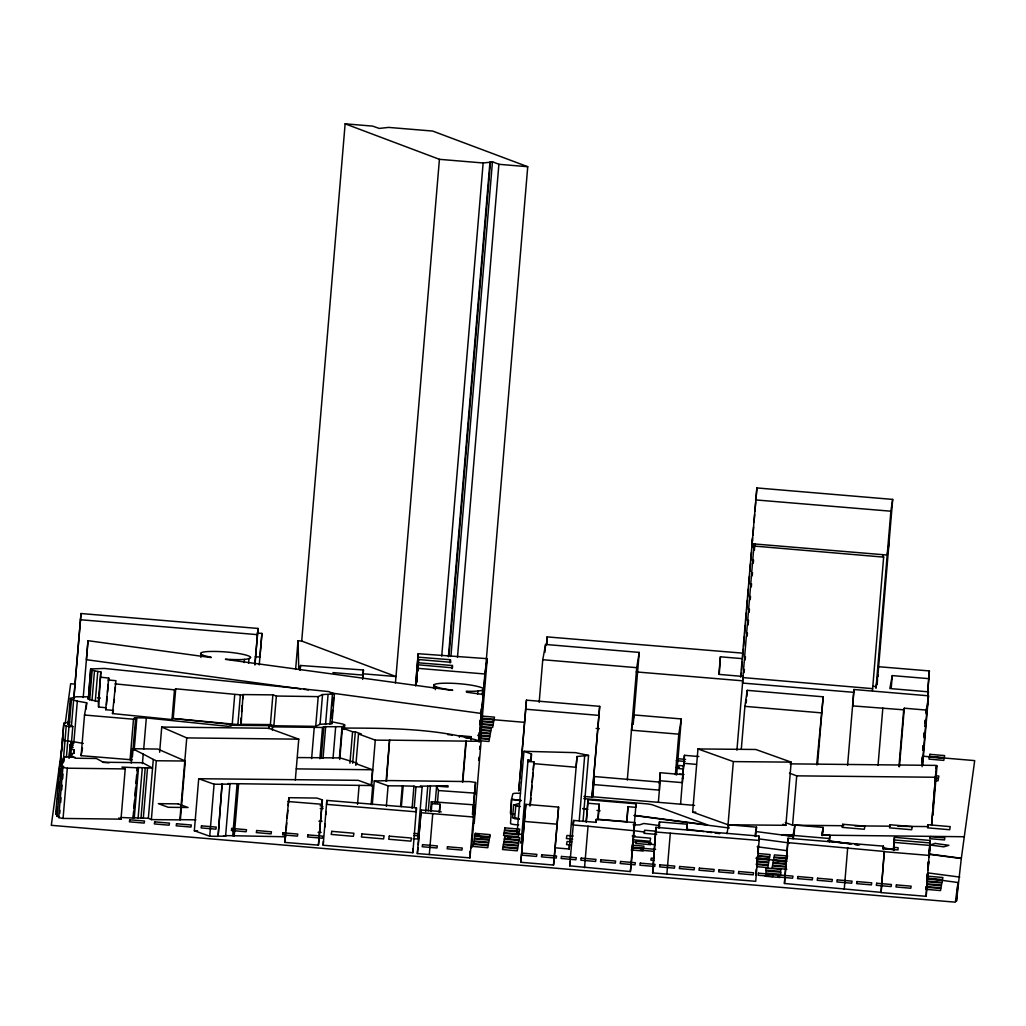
<?xml version="1.0" encoding="UTF-8"?>
<svg xmlns="http://www.w3.org/2000/svg" width="1026" height="1026" viewBox="0 0 1026 1026"><rect width="100%" height="100%" fill="white"/><g stroke="black" fill="none" stroke-linecap="round" stroke-linejoin="round"><path stroke-width="1.5" d="M660.18 780.773L660.218 772.719L682.829 774.643L682.38 782.646L660.18 780.773L658.371 802.319M415.735 685.804L418.185 653.716L487.235 658.666L480.283 741.388M521.157 841.705L521.118 843.269L528.018 759.958L531.186 760.215L531.455 753.995L523.94 751.314L517.078 833.061M528.018 759.958L527.98 761.523L533.956 761.895L533.302 769.757M521.093 800.69L511.551 799.434L511.076 814.067L514.218 814.503M880.872 892.338L784.441 883.489L788.019 838.242L883.386 846.142L883.296 848.682L898.019 849.9L898.096 847.694L894.082 847.361L894.415 837.293L930.107 840.474L926.183 896.314L881.065 892.582L884.297 851.465L787.878 842.615L788.019 838.242M926.183 896.314L926.696 885.63M323.19 845.244L326.807 800.408L416.466 807.872L412.85 852.709L323.19 845.244L323.37 841.282M326.807 800.408L326.614 804.371L416.287 811.835L416.466 807.872M412.85 852.709L413.042 848.746M431.356 801.716L431.882 803.615L440 804.217L439.628 811.438L421.199 810.014L417.313 853.555L469.985 857.89L473.422 817.017L473.076 806.731L474.987 806.872L475.218 804.923L431.356 801.716L430.561 811.143M680.571 804.204L684.457 755.316L698.821 756.547M546.691 644.52L547.115 636.889L742.773 653.152M928.492 695.808L926.914 710.133L904.316 708.209L903.714 709.812L852.709 705.888L853.953 689.51L928.492 695.808L922.656 765.293M927.825 691.396L929.376 670.927L878.282 666.682M362.832 678.237L363.435 669.991L300.554 665.489L299.913 669.811M742.196 658.628L720.393 656.807L719.226 674.403L743.068 676.455L742.555 683.06L853.465 692.306M928.03 697.18L928.389 691.845L889.85 688.536L892.274 675.595L928.902 678.661M586.244 822.082L588.065 799.767L636.056 803.781L635.799 807.334L627.989 806.68L626.668 822.403M587.821 803.217L599.184 804.166L598.132 819.299L626.937 821.711L627.989 806.68M632.375 848.207L632.619 844.654M694.576 805.384L592.771 796.779L593.259 790.071M594.387 776.541L593.798 784.582L659.397 790.135L659.436 782.081L594.387 776.541L592.771 796.779M136.997 770.629L137.266 767.486L152.566 768.064L142.499 762.703L103.293 762.228L96.354 758.483L75.834 758.24L72.833 757.034L64.305 756.983L62.599 763.139L60.624 762.985L59.88 764.152L55.66 814.387L57.418 814.503L57.097 816.388L59.482 816.581M59.444 775.387L59.97 769.09M60.367 764.383L63.843 723.253L69.794 721.971M56.545 811.656L56.943 806.949M57.597 799.087L57.995 794.38M58.52 788.109L59.046 781.825M59.444 775.618L59.97 769.333M60.367 764.614L63.843 723.253M57.097 816.388L61.637 764.267L59.88 764.152M62.406 763.677L62.804 758.971L62.342 763.511M61.637 764.267L61.316 766.153L63.702 766.345L62.894 767.461L58.674 817.696L63.073 818.427L121.004 819.158L125.223 768.923L121.966 767.089L137.651 767.82L133.431 818.055L120.888 817.465M63.407 759.497L66.215 725.998L63.715 724.587M63.907 761.69L64.305 756.983M59.739 813.438L60.008 810.296M60.662 802.447L61.06 797.741M61.714 789.892L62.111 785.185M62.637 778.901L63.035 774.194M71.179 745.889L72.795 726.536L68.101 724.446L70.281 698.437L76.168 696.744L89.3 696.859M69.242 716.186L68.101 724.446M69.64 711.595L70.281 703.951M66.421 757.06L68.96 726.703L66.215 725.998M69.293 725.215L71.487 699.206L70.281 698.437M63.073 818.427L67.293 768.192L62.894 767.461M71.422 726.177L73.603 700.168L71.487 699.206M73.744 698.668L81.016 613.522L258.013 628.451L254.961 664.771M69.037 758.317L70.127 744.722L73.128 743.953L73.834 743.196L70.922 742.555L73.269 741.618M73.859 698.796L81.016 613.522M69.396 755.393L70.319 744.389M69.627 756.29L70.473 746.479L73.128 745.351L70.127 744.722M69.665 757.56L70.525 748.403L73.141 747.377L70.473 746.479M70.653 745.697L70.922 742.555M69.948 756.265L70.345 751.545M70.871 745.261L71.14 742.119M70.832 754.213L71.397 746.21M83.286 743.427L73.91 741.785L77.322 701.143L73.603 700.168M74.026 753.071L74.295 749.916L69.832 748.89L70.525 748.403M83.221 697.513L88.005 640.686L211.164 657.589M88.005 640.686L86.402 659.692L300.721 688.869M132.136 759.83L81.105 755.662L84.517 715.019L86.697 702.784L77.322 701.143M86.171 709.03L86.697 702.784M241.097 724.869L173.253 718.482L171.983 719.572L112.488 713.57L113.437 710.428L105.678 709.684L106.229 707.773L98.56 707.004L98.355 701.592L88.364 699.27L90.686 668.952L104.37 668.439L328.692 691.588L334.399 693.935L331.911 723.663L320.048 724.279L315.713 726.357L273.865 725.754L270.389 724.6L240.52 724.292L241.097 724.869L243.021 694.564L242.623 699.257M88.364 699.27L90.686 668.952M89.326 695.205L89.711 690.511M90.378 682.688L90.763 677.994M89.685 699.912L92.173 670.183L90.865 669.542M91.994 700.553L94.482 670.824L92.173 670.183M95.29 701.181L97.778 671.453L94.482 670.824M98.355 701.592L100.843 671.876L97.778 671.453M98.56 707.004L100.843 671.876M105.678 709.684L108.73 678.045L101.061 677.275M106.499 704.644L107.153 696.821M107.55 692.127L108.205 684.304M108.461 681.174L108.73 678.045M112.488 713.57L115.938 680.7L108.179 679.956M114.091 702.605L114.361 699.476M115.015 691.652L115.412 686.958M130.071 759.868L133.483 719.226L136.779 718.931L134.162 750.198M131.251 763.023L132.457 748.711L157.76 749.057L185.308 761.023L180.358 819.877L151.373 819.607L148.347 818.299L133.047 817.722L133.572 811.451M132.405 756.701L135.56 719.188M133.842 746.492L134.368 740.233M134.893 733.988L135.419 727.729M135.945 721.47L136.214 718.354L134.342 717.777L146.32 717.956L227.977 726.318L231.427 725.792L230.414 725.267L269.094 725.626L272.583 726.857L322.51 727.472L323.831 726.716L342.043 726.677L344.377 725.831L344.621 724.831L342.684 723.997L331.885 721.829M133.829 808.308L134.496 800.46M134.893 795.753L135.547 787.904M135.945 783.197L136.599 775.335M134.278 817.799L138.497 767.563M142.422 763.639L143.217 754.084L132.457 748.711M143.691 749.224L146.32 717.956M138.087 818.197L142.306 767.961M140.998 818.261L145.217 768.012M143.319 818.107L147.539 767.871M148.347 818.299L153.284 759.445L143.217 754.084M151.373 819.607L156.311 760.753L153.284 759.445M159.633 752.212L161.736 727.049L268.876 728.255L298.758 739.169L295.321 780.042M171.983 719.572L174.484 689.857L175.715 688.792L243.598 695.141M175.715 688.792L173.214 718.521L232.209 724.548L234.71 694.82M161.736 727.049L186.745 737.912L179.883 819.659L195.876 819.838M200.916 657.409L201.173 654.267A25.24 3.553 4.8 0 1 201.288 652.703A24.457 3.45 4.8 0 1 205.957 651.69A26.201 3.694 4.8 0 1 213.446 651.446A27.035 3.809 4.8 0 1 222.924 651.741A24.149 3.399 4.8 0 1 232.325 652.6A24.329 3.424 4.8 0 1 240.687 653.87A24.816 3.501 4.8 0 1 250.588 657.525M218.102 836.318L222.065 784.108L218.102 836.318L209.727 836.241L194.337 830.739L198.711 778.721L358.254 780.337L372.733 785.557L371.143 804.474M209.727 836.241L214.088 784.223L198.711 778.721M217.704 836.126L225.579 836.216L229.939 784.197L228.208 783.595L372.733 785.557M237.84 725.061L240.328 695.333M244.175 662.552L244.444 659.397A26.381 3.719 4.8 0 0 248.972 658.589A27.022 3.809 4.8 0 0 250.511 657.512M240.648 722.727L241.046 718.033M241.572 711.775L242.098 705.516M285.703 836.793L232.735 835.715L237.109 783.697M248.574 663.322L248.972 658.589M234.197 836.305L238.571 784.287M254.846 664.656L258.013 628.451M259.245 664.899L261.938 633.427L257.269 633.029M268.825 728.755L269.094 725.626M270.389 724.6L272.878 694.884L243.021 694.564M272.326 729.986L272.583 726.857M273.865 725.754L276.366 696.026L272.878 694.884M295.616 669.414L298.027 640.75L301.708 641.058L395.985 676.544L362.511 673.749M284.664 842.397L288.883 797.689L316.906 798.074L322.369 799.895L318.432 845.142L284.664 842.397L285.715 835.42M301.708 641.058L345.134 123.825L372.63 126.108L379.21 128.43L388.61 127.404L432.651 131.059L527.736 166.712L479.488 741.247M286.113 830.714L286.78 822.852M287.177 818.132L287.831 810.271M288.229 805.551L288.883 797.689M300.156 670.196L300.554 665.489M311.622 758.599L314.251 727.331M315.713 726.357L318.214 696.628L322.549 694.551L334.399 693.935M320.048 724.279L322.549 694.551M319.881 758.74L322.51 727.472M321.202 757.983L323.831 726.716M325.55 724.459L328.051 694.73M323.036 758.201L325.652 726.934M318.432 845.142L322.369 799.895M329.923 724.138L332.424 694.41M331.885 718.162L332.539 710.338M332.924 705.644L333.591 697.821M324.755 827.251L325.011 824.096M325.806 814.644L326.076 811.489M333.027 758.394L335.643 727.126M339.414 757.945L342.043 726.677M339.747 759.497L342.389 728.062C388.713 728.165 436.319 728.242 481.079 741.336L474.217 823.083M344.108 728.947L344.377 725.831M344.236 729.524L344.621 724.831M349.93 763.229L352.572 731.782L342.389 728.062M352.675 763.241L355.317 731.807L352.572 731.782M362.64 679.417L363.435 669.991M355.855 765.396L358.497 733.962L361.216 733.988L355.317 731.807M357.523 804.346L359.113 785.429M371.207 785.518L372.528 769.757L355.996 763.69M371.463 785.711L375.285 740.118L358.497 733.962M372.271 804.589L374.259 780.953L390.906 780.581L469.959 781.607L475.538 782.492L473.691 804.564M386.122 781.017L389.559 740.144L481.079 741.336M386.52 781.158L389.559 740.144M395.459 682.918L439.423 159.325L345.134 123.825M386.366 806.308L388.085 785.813L374.259 780.953M400.55 806.372L402.269 785.89L388.085 785.813M401.346 806.667L403.167 786.185M415.504 685.535L418.185 653.716M416.325 681.867L418.595 659.551L450.812 662.283L450.388 659.731L418.146 657.166M416.723 681.815L417.12 677.045M417.659 670.683L418.057 665.912M418.326 662.732L418.595 659.551M416.825 682.303L417.095 679.122M417.762 671.171L418.287 664.797L452.479 667.823L452.428 665.515L417.928 662.77M412.08 808.244L413.94 786.173L402.269 785.89M414.26 807.347L415.979 786.865L413.94 786.173M435.152 803.486L436.601 786.147L448.054 786.993L447.977 785.698L420.198 786.185L422.122 786.865L417.749 838.883L413.145 838.883M418.031 847.732L417.313 853.555M418.3 844.59L419.083 835.164M419.352 832.022L421.199 810.014M433.523 688.266L433.793 685.112A23.957 3.373 4.8 0 1 436.371 683.88A25.727 3.629 4.8 0 1 449.606 683.213A25.124 3.54 4.8 0 1 460.199 683.803A24.252 3.411 4.8 0 1 471.088 685.137A25.932 3.655 4.8 0 1 478.988 686.817A24.534 3.463 4.8 0 1 483.592 688.574A24.188 3.411 4.8 0 1 482.618 690.113L482.22 694.846M435.306 689.677L435.575 686.535A24.932 3.514 4.8 0 1 433.793 685.112M425.649 811.553L427.765 786.326M428.278 810.912L430.407 785.685M441.731 656.127L483.143 162.98L490.479 162.211L449.067 655.345M431.228 811.476L431.882 803.615M429.317 854.543L432.754 813.669M448.413 656.73L489.966 161.993L492.467 161.749L498.892 164.301L527.736 166.712M437.422 803.153L438.487 790.546L436.601 786.147M450.119 662.911L450.388 659.731M450.914 656.486L492.467 161.749M439.346 812.079L440 804.217M452.158 668.695L452.428 665.515M457.481 657.435L498.892 164.301M462.482 781.902L465.907 741.028M462.803 782.017L466.24 741.157M470.972 739.836L471.229 736.681L459.648 735.642L459.43 737.219M477.706 694.127L477.975 690.985A27.946 3.937 4.8 0 0 482.618 690.113M478.655 737.399L479.052 732.667M479.706 724.792L480.104 720.06M480.643 713.75L481.04 709.03M472.422 814.593L473.076 806.731M473.345 805.705L475.538 782.492M478.95 741.811L483.246 694.474L466.548 692.229L466.33 691.229A5.194 0.731 4.8 0 1 468.638 691.28L470.947 691.319A25.919 3.655 4.8 0 0 477.975 690.985M479.27 741.76L484.875 673.992L487.235 658.666M478.68 760.471L478.95 757.291M479.617 749.339L479.886 746.158M475.218 804.923L471.55 847.745L471.793 845.796M510.384 813.362L511.551 799.434M513.603 805.064L512.551 817.696L516.065 818.184L514.706 818.568L515.77 805.936L517.117 805.551L513.603 805.064L519.015 803.525M592.836 788.083L599.697 706.337L526.466 700.155L518.681 790.943L519.605 781.902M519.874 778.76L526.466 700.155M554.155 858.531L553.54 865.046L520.785 862.289L525.838 804.333L558.593 807.09L554.963 850.015M525.838 804.333L521.798 851.618M530.929 760.279L531.455 753.995M529.967 806.064L533.956 761.895M530.391 804.346L530.917 798.048M531.186 794.906L531.981 785.48M532.237 782.338L533.033 772.899M539.176 702.4L542.754 659.718L545.588 644.456L639.236 652.408L633.209 724.266M544.921 652.356L545.588 644.456M546.46 644.777L547.115 636.889M553.54 865.046L558.593 807.09M555.002 847.797L569.173 849.002L569.558 844.283M569.828 841.14L577.035 756.508L588.552 755.405L583.012 821.428M631.182 864.828L630.387 871.561L569.687 865.841L573.649 820.441L595.939 822.326L596.286 819.338L634.773 822.595L631.336 863.469M579.215 820.813L584.628 756.367M586.218 821.775L588.065 799.767M584.538 867.688L588.039 826.225L573.111 824.968L573.649 820.441M583.948 796.445L591.912 797.112L599.697 706.337M596.029 822.493L596.286 819.338M597.863 819.877L599.184 804.166M627.296 780.029L636.723 667.682L639.236 652.408M630.387 871.561L636.056 803.781M659.32 783.492L660.218 772.719M655.947 827.328L652.664 872.908L755.713 881.321L759.137 840.448L758.996 836.087L655.947 827.328L652.664 872.908M658.91 828.187L659.436 821.916L687.215 824.199L687.228 829.842M666.874 874.075L670.299 833.202M675.39 774.656L678.789 734.167L681.328 718.944L633.991 714.93L631.477 730.204L678.789 734.167M676.621 774.989L681.328 718.944M682.47 778.901L684.457 755.316M686.945 827.328L687.215 824.199M692.653 812.117L697.962 748.942L755.79 749.48L791.174 762.138L785.865 825.302L728.037 824.776L692.653 812.117L695.782 812.143M718.931 674.146L720.393 656.807M728.037 824.776L733.333 761.6L697.962 748.942M740.631 677.122L756.893 487.94L892.684 499.405L877.794 676.634M728.306 827.892L728.575 824.776L756.521 827.174L755.726 836.536M741.08 676.275L741.349 673.107M741.618 669.927L742.285 661.988M742.683 657.23L743.35 649.291M743.619 646.111L744.414 636.582M744.684 633.414L745.351 625.475M745.748 620.704L746.415 612.766M746.684 609.585L747.479 600.069M747.749 596.888L748.416 588.95M748.813 584.179L749.48 576.24M749.878 571.482L750.545 563.543M750.814 560.363L751.481 552.424M751.878 547.666L752.545 539.727M752.956 534.956L753.61 527.082M754.007 522.388L754.661 514.565M754.931 511.435L755.713 502.035M755.982 498.905L756.893 487.94M742.734 679.417L753.93 546.037L754.905 544.024L751.827 543.742L752.52 537.765M736.924 750.173L742.747 680.828L636.197 671.915M742.811 679.61L743.068 676.455M744.107 672.646L744.376 669.465M745.171 659.949L745.44 656.768M747.172 636.12L747.441 632.952M748.108 625.014L748.505 620.243M749.172 612.304L749.442 609.136M750.237 599.607L750.506 596.427M751.301 586.898L751.571 583.73M752.238 575.791L752.507 572.611M753.302 563.082L753.571 559.914M754.367 550.385L754.905 544.024M741.323 748.903L744.902 706.35L747.249 690.344L823.185 696.808L817.491 764.575M746.197 702.951L746.453 699.796M746.723 696.654L747.249 690.344M755.7 875.383L756.226 869.099M756.624 864.379L757.291 856.518M757.675 851.811L758.214 845.514M758.74 839.23L758.996 836.087M784.441 883.489L787.878 842.615M843.628 825.725L792.572 825.199L796.715 775.848L789.43 773.181M792.906 838.575L794.868 825.019L823.083 827.418L822.416 835.279M793.085 838.524L793.611 832.24M793.316 838.537L793.842 832.253M794.201 832.881L794.868 825.019M816.696 764.845L823.185 696.808M822.172 835.715L822.57 831.009M829.175 841.653L829.88 835.408L822.044 834.741L823.083 827.418M829.354 841.692L829.88 835.408M847.591 765.306L853.953 689.51M844.244 889.26L847.707 847.579M872.459 690.498L883.655 557.118L882.809 554.681M875.986 688.42L890.876 511.204L892.684 499.405M877.127 684.573L877.551 679.571M878.051 765.216L882.835 708.055M891.196 688.343L892.274 675.595M883.117 849.297L883.386 846.142M881.065 892.582L884.297 851.465M898.943 766.666L903.714 709.812M899.417 766.64L904.316 708.209M893.377 849.528L894.415 837.293M893.582 850.259L894.326 839.961L930.018 842.936M893.813 850.503L894.082 847.361M921.887 760.112L922.156 756.919M922.823 748.967L923.092 745.774M923.9 736.219L924.157 733.039M924.965 723.484L925.234 720.303M925.901 712.339L926.17 709.146M927.645 691.639L929.376 670.927M921.81 763.062L922.207 758.278M922.874 750.314L923.285 745.543M923.951 737.579L924.349 732.795M924.888 726.434L925.426 720.06M925.952 713.686L926.363 708.915M922.105 766.678L927.94 698.526M927.979 696.616L928.389 691.845M926.991 879.09L927.299 873.908M928.043 866.508L928.44 861.802M929.094 853.94L930.107 840.474M935.904 771.898L931.621 825.173M936.174 768.718L936.443 765.537L935.186 765.383L790.058 763.857M927.042 880L927.568 873.716M927.966 868.996L928.62 861.147M929.017 856.428L929.941 845.424L894.249 842.41M931.57 825.019L936.443 765.537M926.953 882.488L927.748 873.062M928.017 869.907L928.671 862.058M929.069 857.338L929.864 847.899M932.89 815.106L937.033 765.755M927.235 878.359L958.028 882.514L956.476 901.097L961.311 858.505L974.7 760.612L936.366 757.355M261.938 633.427L259.899 657.063L255.269 656.678M520.785 862.289L521.593 853.76M554.361 856.453L555.156 847.963M577.035 756.508L576.035 767.256L533.533 763.626M569.173 849.002L570.084 839.178M62.612 737.886L62.483 739.22L64.997 740.644L73.91 741.785M74.295 749.916L73.962 753.264L70.05 753.828L72.564 754.815L69.73 756.418L75.18 757.445M474.987 791.662L474.705 794.47M591.912 797.112L592.682 789.584M588.039 826.225L633.824 830.701L634.773 822.595M752.866 534.777L753.212 531.789M569.687 865.841L570.212 861.301M63.125 738.81L51.3 825.314L955.347 902.175L958.028 882.514M65.279 723.073L70.653 683.752L75.449 684.162M889.003 543.254L887.195 555.04L751.827 543.742M877.948 674.787L876.14 686.586L873.216 686.343M81.105 755.662L82.465 748.018M474.538 836.549L474.91 834.484M489.312 837.819L489.684 835.754M726.959 833.651L728.575 824.776M754.918 836.036L756.521 827.174M471.229 736.681L470.819 738.194L465.124 737.707M418.287 664.797L417.172 668.272L484.875 673.992M88.185 698.68L89.057 698.334M68.96 726.703L72.795 726.536M225.733 659.167L228.259 659.308M415.979 786.865L422.122 786.865M297.617 757.56L340.157 757.906L357.176 763.164M214.088 784.223L222.462 784.3M194.337 830.739L197.543 830.765M733.333 761.6L791.174 762.138M156.311 760.753L185.308 761.023M796.715 775.848L935.584 777.259M854.799 825.84L889.927 826.187M897.904 826.276L928.248 826.584M318.073 832.355L321.112 832.394M186.745 737.912L298.758 739.169M375.285 740.118L389.957 740.285M523.94 751.314L575.471 752.635L588.552 755.405M296.257 768.884L372.528 769.757M222.065 784.108L229.939 784.197M318.906 821.21L322.087 821.249M633.145 824.84L639.455 824.904L643.815 823.48L659.628 825.597M793.008 834.805L781.812 834.689L792.931 836.139M821.826 835.138L964.273 836.741M632.208 835.985L635.363 836.023M225.322 835.626L232.735 835.715M67.293 768.192L125.223 768.923M276.366 696.026L318.214 696.628M320.24 808.475L323.087 808.539M518.681 824.853L517.117 824.801A5.348 0.757 4.8 0 1 510.525 823.455L511.089 813.823L514.27 814.259M229.196 659.359L229.991 659.397A33.037 4.655 4.8 0 0 237.75 659.641A24.573 3.463 4.8 0 0 244.444 659.397M97.432 697.847L100.394 698.065M438.487 790.546L474.41 793.098M332.95 672.607L363.101 675.095M288.101 801.524L321.869 804.269M420.737 812.682L473.422 817.017M656.101 832.035L759.137 840.448M439.423 159.325L483.143 162.98M755.508 499.906L890.876 511.204M676.237 767.32L679.417 767.576M583.781 798.613L646.239 803.807A8.503 1.193 4.8 0 1 652.51 804.859L707.632 824.942L634.914 815.388M102.485 762.292L109.038 762.857M884.489 851.708L929.62 855.453M753.93 546.037L883.655 557.118M80.374 619.717L257.359 634.645M542.754 659.718L636.723 667.682M872.613 688.651L742.888 677.57L742.888 678.686M744.902 706.35L821.057 712.839M525.543 709.197L598.774 715.378M481.143 718.649L489.133 719.329M492.326 719.611L524.273 722.317M596.144 728.434L599.351 728.704M923.592 756.265L933.173 757.085M684.009 763.331L696.449 764.383M793.162 835.42L829.444 838.511M524.222 821.428L556.977 824.186M481.207 715.994L494.494 717.136L494.122 719.2L482.31 718.187M482.182 718.88L493.993 719.893L493.621 721.958L480.335 720.816M480.206 721.509L493.506 722.65L493.134 724.715L479.835 723.574M479.706 724.266L493.006 725.408L492.634 727.472L480.809 726.446M480.976 727.537L491.326 728.422L490.954 730.486L480.604 729.601M480.489 730.294L490.826 731.179L490.454 733.244L480.117 732.359M479.988 733.039L490.325 733.923L489.953 735.988L478.142 734.975M478.013 735.668L489.825 736.681L489.453 738.746L479.116 737.861M935.917 775.784L938.867 776.041L938.495 778.106L935.545 777.849M478.988 738.553L489.325 739.438L488.953 741.503L480.091 740.746M935.417 778.529L938.367 778.785L937.995 780.85L935.045 780.606M676.634 758.612L685.496 759.381M676.262 760.676L685.124 761.446M683.649 765.883L678.904 765.473L678.34 768.564L683.085 768.974M84.517 715.019L133.483 719.226M679.558 774.091L683.996 774.476M655.691 831.175L644.61 830.226L644.046 833.33L656.717 834.407M633.209 836.677L650.612 838.178L650.048 841.269L632.644 839.781M573.265 836.01L566.929 835.459L566.378 838.563L572.7 839.101M758.291 853.529L770.103 854.543L769.731 856.607L757.919 855.594M787.737 856.043L774.438 854.889L774.066 856.966L787.352 858.108M632.08 845.142L643.892 846.155L643.52 848.22L631.695 847.207M757.791 856.274L769.603 857.287L769.231 859.352L755.944 858.211M787.237 858.788L773.937 857.646L773.566 859.711L786.865 860.852M571.841 841.897L567.083 841.5L566.532 844.59L571.277 845.001M640.84 848.117L655.614 849.387M476.397 834.613L479.347 834.869M507.703 837.434L510.653 837.678M631.58 847.899L643.392 848.912L643.02 850.977L631.208 849.964M757.291 859.031L769.115 860.044L768.731 862.109L756.919 861.096M786.737 861.545L773.437 860.404L773.065 862.468L786.365 863.61M504.497 838.524L519.271 839.794M640.468 850.182L653.767 851.323M480.45 837.049L487.837 837.691M504.369 839.217L519.143 840.512M756.79 861.789L768.615 862.802L768.243 864.867L756.418 863.854M786.237 864.302L772.937 863.161L772.565 865.226L785.865 866.367M414.068 833.381L418.505 833.753L418.133 835.818L413.696 835.446M756.29 864.533L768.115 865.546L767.743 867.611L757.393 866.726M785.736 867.047L772.45 865.906L772.065 867.97L786.839 869.24M654.19 858.339L651.241 858.082L650.869 860.147L653.818 860.404M927.106 881.732L941.881 883.001L941.509 885.066L926.735 883.796M926.606 884.489L941.381 885.759L941.009 887.823L926.234 886.554M765.665 874.165L780.44 875.434M765.293 876.23L780.055 877.499M447.734 734.603L452.274 735.001M438.217 811.617L441.244 811.887M114.976 683.842L174.484 689.857M521.054 800.434L511.576 799.19L512.82 793.893A8.759 1.231 4.8 0 1 520.58 793.355M582.73 808.539L587.475 809.155M596.965 810.399L600.12 810.822M827.879 840.73L851.708 843.872M854.889 844.283L859.66 844.911M883.489 848.04L894.608 849.502M929.556 854.094L961.336 858.262M583.063 808.821L587.834 809.45M633.927 815.503L729.281 828.033M756.303 831.586L792.854 836.382M827.815 840.974L850.067 843.898M854.838 844.526L858.018 844.937M883.437 848.284L894.569 849.746M929.53 854.337L961.311 858.505M633.619 830.637L644.713 832.086M757.162 846.783L787.263 850.708M927.966 872.908L959.759 877.089M632.683 841.782L635.851 842.205M648.522 843.859L654.857 844.68M759.394 858.339L786.326 861.853M686.497 829.2L703.887 831.522M707.055 831.945L711.8 832.586M714.955 833.009L719.701 833.638M759.227 838.922L789.263 842.949M303.85 689.292L308.531 689.934M330.436 692.909L481.002 713.403M225.451 659.385L452.569 690.421M515.77 805.936L520.387 806.564M512.564 817.453L519.348 818.953M514.706 818.568L519.336 819.197M452.581 690.152L448.08 689.549A25.842 3.642 4.8 0 1 435.614 686.535M223.848 835.613L225.579 836.216M782.915 824.25L785.865 825.302M518.297 833.497L523.17 835.228M785.288 822.531L792.572 825.199M320.112 805.705L322.933 806.744M118.836 817.94L121.004 819.158M331.488 722.855L331.911 723.663M469.78 851.452L469.985 857.89M298.027 640.75L298.746 668.413M659.436 821.916L659.462 827.469M211.164 657.243A5.361 0.757 4.8 0 0 208.894 656.743A27.381 3.86 4.8 0 1 206.624 656.242A26.06 3.668 4.8 0 1 201.173 654.267M129.776 819.761L129.404 821.826L144.166 823.096L144.551 821.031L129.776 819.761M154.708 821.864L154.336 823.929L169.11 825.199L169.482 823.134L154.708 821.864M176.562 823.737L176.19 825.802L190.964 827.071L191.336 825.007L176.562 823.737M201.506 825.84L201.122 827.905L215.896 829.175L216.268 827.11L201.506 825.84M231.748 828.431L231.376 830.496L246.15 831.765L246.522 829.701L231.748 828.431M256.68 830.534L256.308 832.599L271.082 833.869L271.454 831.804L256.68 830.534M283.022 832.791L282.65 834.856L297.412 836.126L297.796 834.061L283.022 832.791M307.954 834.882L307.582 836.96L322.356 838.216L322.728 836.152L307.954 834.882M331.77 831.342L331.206 834.433L353.367 836.344L353.919 833.24L331.77 831.342M361.973 833.907L361.409 836.998L383.57 838.909L384.122 835.805L361.973 833.907M389.277 836.152L388.726 839.242L410.887 841.153L411.439 838.05L389.277 836.152M422.558 844.654L422.186 846.719L436.961 847.989L437.332 845.924L422.558 844.654M447.503 846.758L447.131 848.823L461.905 850.079L462.277 848.015L447.503 846.758M473.371 844.385L472.999 846.45L487.773 847.72L488.145 845.655L473.371 844.385M473.871 841.641L473.499 843.705L488.273 844.962L488.645 842.897L473.871 841.641M474.371 838.883L473.999 840.948L488.761 842.218L489.145 840.153L474.371 838.883M474.871 836.126L474.487 838.191L489.261 839.46L489.633 837.396L474.871 836.126M475.359 833.368L474.987 835.433L489.761 836.703L490.133 834.638L475.359 833.368M503.946 833.394L503.574 835.459L518.348 836.729L518.72 834.664L503.946 833.394M504.446 830.637L504.074 832.702L518.848 833.971L519.22 831.906L504.446 830.637M504.946 827.879L504.574 829.944L519.348 831.214L519.72 829.149L504.946 827.879M502.881 847.476L502.509 849.541L517.271 850.81L517.655 848.746L502.881 847.476M503.368 844.719L502.996 846.783L517.771 848.053L518.143 845.988L503.368 844.719M503.869 841.961L503.497 844.026L518.271 845.296L518.643 843.231L503.869 841.961M504.869 836.459L503.997 841.282L518.771 842.551L519.643 837.729L504.869 836.459M522.093 853.093L521.721 855.158L536.495 856.428L536.867 854.363L522.093 853.093M541.792 854.773L541.42 856.838L556.195 858.108L556.567 856.043L541.792 854.773M561.491 856.441L561.119 858.505L575.894 859.775L576.266 857.71L561.491 856.441M581.191 858.121L580.819 860.186L595.593 861.455L595.965 859.39L581.191 858.121M600.89 859.788L600.518 861.853L615.292 863.122L615.664 861.058L600.89 859.788M620.589 861.468L620.217 863.533L634.991 864.803L635.363 862.738L620.589 861.468M636.21 841.358L635.825 843.423L650.599 844.693L650.971 842.628L636.21 841.358M640.288 863.148L639.916 865.213L654.691 866.47L655.063 864.405L640.288 863.148M659.987 864.815L659.615 866.88L674.39 868.15L674.762 866.085L659.987 864.815M679.687 866.495L679.315 868.56L694.089 869.83L694.461 867.765L679.687 866.495M699.386 868.163L699.014 870.228L713.788 871.497L714.16 869.432L699.386 868.163M719.085 869.843L718.713 871.908L733.487 873.177L733.859 871.112L719.085 869.843M738.784 871.51L738.412 873.575L753.187 874.845L753.559 872.78L738.784 871.51M758.483 873.19L758.111 875.255L772.886 876.525L773.258 874.46L758.483 873.19M766.127 868.047L765.755 870.112L780.529 871.382L780.901 869.317L766.127 868.047M766.242 870.959L765.871 873.023L780.632 874.293L781.017 872.228L766.242 870.959M778.183 874.87L777.811 876.935L792.585 878.205L792.957 876.14L778.183 874.87M797.882 876.537L797.51 878.602L812.284 879.872L812.656 877.807L797.882 876.537M817.581 878.218L817.209 880.282L831.983 881.552L832.355 879.487L817.581 878.218M842.718 824.263L842.166 827.366L864.315 829.264L864.88 826.174L842.718 824.263M837.28 879.885L836.908 881.95L851.683 883.219L852.055 881.154L837.28 879.885M856.979 881.565L856.607 883.63L871.382 884.899L871.754 882.835L856.979 881.565M876.691 883.245L876.307 885.31L891.081 886.567L891.453 884.502L876.691 883.245M890.081 824.75L889.516 827.841L911.678 829.739L912.229 826.648L890.081 824.75M896.391 884.912L896.006 886.977L910.78 888.247L911.152 886.182L896.391 884.912M929.389 757.06L929.017 759.125L943.779 760.394L944.164 758.329L929.389 757.06M929.889 754.315L929.505 756.38L944.279 757.65L944.651 755.585L929.889 754.315M928.081 824.737L927.517 827.828L949.678 829.739L950.243 826.635L928.081 824.737M930.095 836.6L929.723 838.665L944.497 839.935L944.869 837.87L930.095 836.6M926.119 887.246L925.734 889.311L940.509 890.581L940.88 888.516L926.119 887.246M927.607 878.987L927.235 881.052L942.009 882.322L942.381 880.257L927.607 878.987M928.107 876.23L927.735 878.294L942.509 879.564L942.881 877.499L928.107 876.23M935.084 843.436L929.915 844.975L943.753 846.848L948.922 845.309L935.084 843.436M178.178 803.884L158.35 803.653L168.238 807.282L188.079 807.513L178.178 803.884"/></g></svg>
